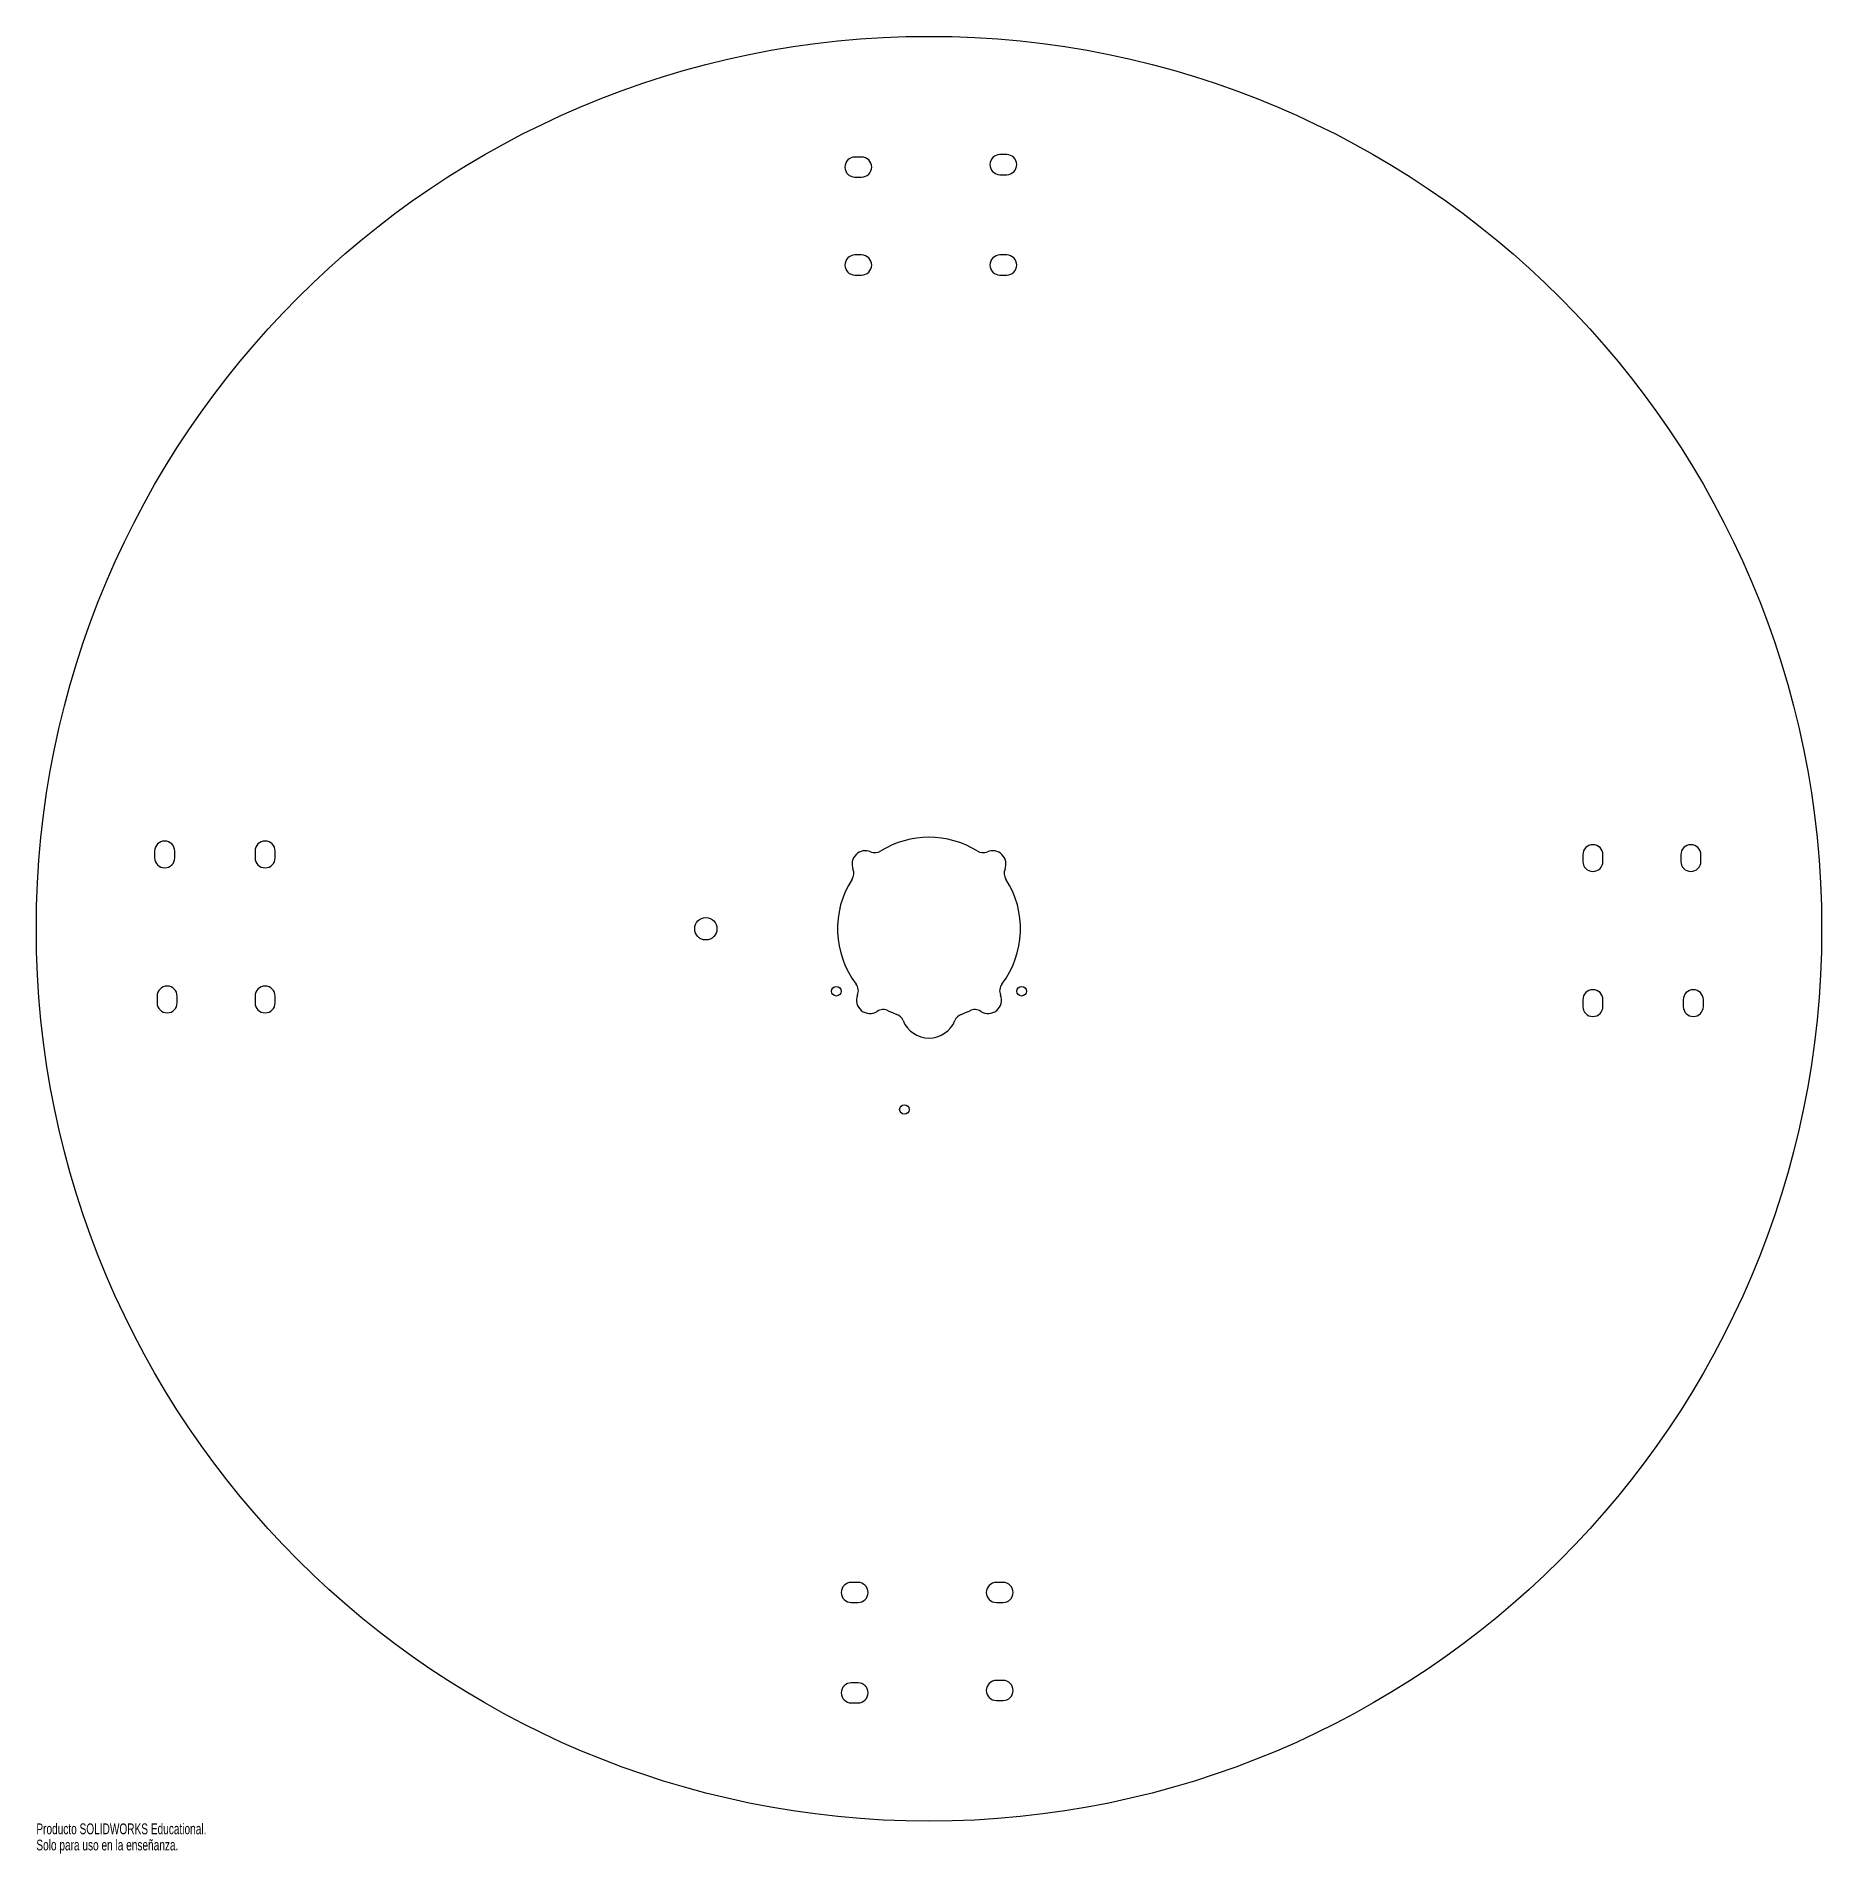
# Model space of a CAD drawing. Header units: millimetres. Extents: x -400 to 400, y -415 to 400.
import ezdxf

# ---------------------------------------------------------------- set-up
doc = ezdxf.new("R2010")
doc.units = ezdxf.units.MM
doc.styles.add('SLDTEXTSTYLE0', font='TXT', dxfattribs={"width": 0.7})

msp = doc.modelspace()

# ---------------------------------------------------------------- linework, layer by layer
at = {"color": 7, "linetype": 'Continuous', "lineweight": 25}
for p, q in [((-30.19, 345.91), (-33.19, 345.91)), ((34.81, 347), (31.81, 347)), ((-33.19, 336.91), (-30.19, 336.91)), ((31.81, 338), (34.81, 338)), ((-30.19, 302), (-33.19, 302)), ((34.81, 302), (31.81, 302)), ((-33.19, 293), (-30.19, 293)), ((31.81, 293), (34.81, 293)), ((-347, 34.81), (-347, 31.81)), ((-338, 31.81), (-338, 34.81)), ((-302, 34.81), (-302, 31.81)), ((-293, 31.81), (-293, 34.81)), ((293, 33.19), (293, 30.19)), ((302, 30.19), (302, 33.19)), ((336.91, 33.19), (336.91, 30.19)), ((345.91, 30.19), (345.91, 33.19)), ((-345.91, -30.19), (-345.91, -33.19)), ((-336.91, -33.19), (-336.91, -30.19)), ((-302, -30.19), (-302, -33.19)), ((-293, -33.19), (-293, -30.19)), ((293, -31.81), (293, -34.81)), ((302, -34.81), (302, -31.81)), ((338, -31.81), (338, -34.81)), ((347, -34.81), (347, -31.81)), ((-31.81, -293), (-34.81, -293)), ((33.19, -293), (30.19, -293)), ((-34.81, -302), (-31.81, -302)), ((30.19, -302), (33.19, -302)), ((-31.81, -338), (-34.81, -338)), ((33.19, -336.91), (30.19, -336.91)), ((-34.81, -347), (-31.81, -347)), ((30.19, -345.91), (33.19, -345.91))]:
    msp.add_line(p, q, dxfattribs=at)
for centre, radius in [((0, 0), 400), ((-100, 0), 5), ((-41.5, -28), 2.15), ((41.5, -28), 2.15), ((-11, -81), 2.15)]:
    msp.add_circle(centre, radius, dxfattribs=at)
for centre, radius, start, end in [((-33.19, 341.41), 4.5, 90, 270), ((-30.19, 341.41), 4.5, 270, 90), ((31.81, 342.5), 4.5, 90, 270), ((34.81, 342.5), 4.5, 270, 90), ((-33.19, 297.5), 4.5, 90, 270), ((-30.19, 297.5), 4.5, 270, 90), ((31.81, 297.5), 4.5, 90, 270), ((34.81, 297.5), 4.5, 270, 90), ((0, 0), 41, 58.26544, 121.73456), ((-342.5, 34.81), 4.5, 0, 180), ((-297.5, 34.81), 4.5, 0, 180), ((-28.5, 29), 6, 66.96231, 202.04126), ((-24.2, 39.12), 5, 246.96231, 301.73456), ((24.2, 39.12), 5, 238.26544, 293.03769), ((28.5, 29), 6, 337.95874, 113.03769), ((297.5, 33.19), 4.5, 0, 180), ((341.41, 33.19), 4.5, 0, 180), ((-342.5, 31.81), 4.5, 180, 0), ((-297.5, 31.81), 4.5, 180, 0), ((-38.7, 24.87), 5, 327.26902, 22.04126), ((38.7, 24.87), 5, 157.95874, 212.73098), ((297.5, 30.19), 4.5, 180, 0), ((341.41, 30.19), 4.5, 180, 0), ((0, 0), 41, 147.26902, 217.15864), ((0, 0), 41, 322.84136, 32.73098), ((-341.41, -30.19), 4.5, 0, 180), ((-297.5, -30.19), 4.5, 0, 180), ((-36.66, -27.79), 5, 337.46966, 37.15864), ((-26.5, -32), 6, 157.46966, 303.27233), ((26.5, -32), 6, 236.72767, 22.53034), ((36.66, -27.79), 5, 142.84136, 202.53034), ((297.5, -31.81), 4.5, 0, 180), ((342.5, -31.81), 4.5, 0, 180), ((-341.41, -33.19), 4.5, 180, 0), ((-297.5, -33.19), 4.5, 180, 0), ((-20.47, -41.2), 5, 63.58335, 123.27233), ((0, 0), 41, 243.58335, 249.33763), ((-16.23, -43.04), 5, 21.94874, 69.33763), ((16.23, -43.04), 5, 110.66237, 158.05126), ((0, 0), 41, 290.66237, 296.41665), ((20.47, -41.2), 5, 56.72767, 116.41665), ((297.5, -34.81), 4.5, 180, 0), ((342.5, -34.81), 4.5, 180, 0), ((0, -36.5), 12.5, 201.94874, 338.05126), ((-34.81, -297.5), 4.5, 90, 270), ((-31.81, -297.5), 4.5, 270, 90), ((30.19, -297.5), 4.5, 90, 270), ((33.19, -297.5), 4.5, 270, 90), ((-34.81, -342.5), 4.5, 90, 270), ((-31.81, -342.5), 4.5, 270, 90), ((30.19, -341.41), 4.5, 90, 270), ((33.19, -341.41), 4.5, 270, 90)]:
    msp.add_arc(centre, radius, start, end, dxfattribs=at)

# ---------------------------------------------------------------- texts
at = {"color": 7, "linetype": 'Continuous', "char_height": 4.8336, "attachment_point": 1, "style": 'SLDTEXTSTYLE0'}
for s, insert in [('Producto SOLIDWORKS Educational.', (-400, -401.02)), ('Solo para uso en la enseñanza.', (-400, -408.27))]:
    msp.add_mtext(s, dxfattribs=dict(at, insert=insert))

doc.saveas('drawing.dxf')
